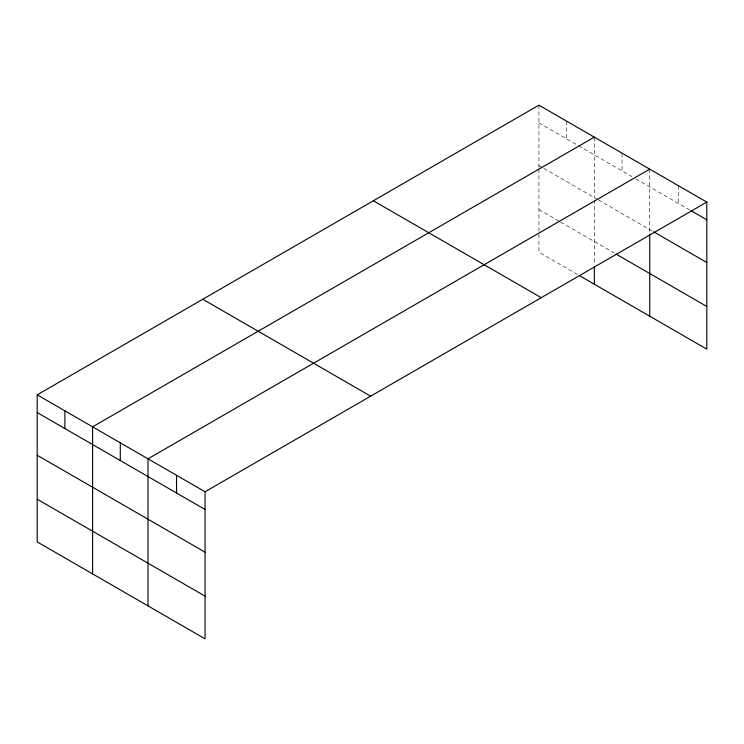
<?xml version="1.0" encoding="UTF-8"?>
<svg xmlns="http://www.w3.org/2000/svg" width="744" height="744" viewBox="0 0 744 744"><rect width="100%" height="100%" fill="white"/><g stroke="black" fill="none" stroke-linecap="round" stroke-linejoin="round"><path stroke-width="0.56" stroke-dasharray="3.72 2.79" d="M538.935 122.89L577.511 145.164M578.497 145.74L631.916 176.579M635.878 178.858L690.069 210.152M538.935 165.577L542.888 167.856M543.883 168.432L597.293 199.271M598.288 199.838L652.674 231.245M538.935 209.548L559.702 221.545M560.697 222.112L614.116 252.96M577.511 274.508L538.935 252.235L538.935 232.621M678.258 185.619L678.258 203.335M649.726 169.139L649.726 233.012M622.031 153.152L622.031 170.869M594.326 137.156L594.326 197.56M594.326 199.876L594.326 264.604M566.63 121.17L566.63 138.886M538.935 105.174L538.935 167.893M538.935 169.046L538.935 231.468"/><path stroke-width="1.12" d="M37.2 394.85L205.065 491.765L205.065 638.826L37.2 541.902L37.2 394.85L538.935 105.174L706.8 202.098L706.8 349.15L579.492 275.652M594.326 137.156L92.6 426.833L92.6 573.884M649.726 169.139L147.991 458.816L147.991 605.867M205.065 491.765L706.8 202.098M691.055 210.719L706.8 219.805M653.66 231.812L706.8 262.493M616.088 254.095L706.8 306.472M373.358 200.768L541.232 297.684M202.768 299.255L370.642 396.171M37.2 412.567L205.065 509.482M37.2 455.244L205.065 552.169M37.2 499.224L205.065 596.139M649.726 234.165L649.726 316.2M594.326 266.91L594.326 284.217M176.533 475.295L176.533 493.002M120.296 442.82L120.296 460.536M64.895 410.837L64.895 428.553"/></g></svg>
